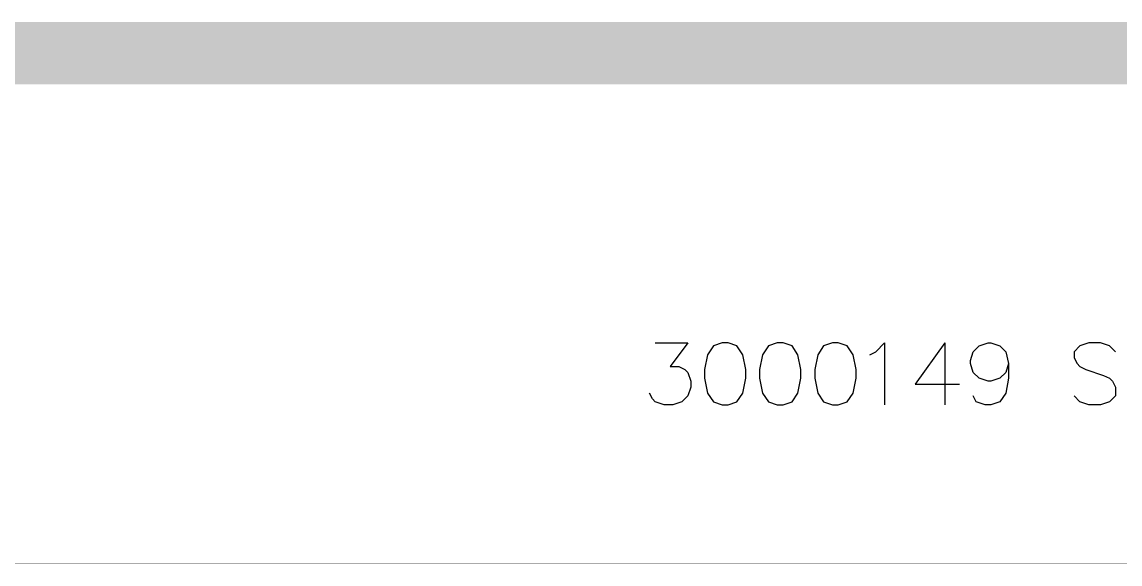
# Model space of a CAD drawing. Header units: millimetres. Extents: x 0 to 775, y 25 to 939.
# Drawn here: x 170.22 to 198.38, y 25.4 to 39.29 of the extents above; entities that cross this region are included whole.
import ezdxf

# ---------------------------------------------------------------- set-up
doc = ezdxf.new("R2010")
doc.units = ezdxf.units.MM
doc.layers.add('Mechanical3', color=76, linetype='Continuous')
doc.layers.add('TopLayer', color=1, linetype='Continuous')

msp = doc.modelspace()

# ---------------------------------------------------------------- linework, layer by layer
at = {"layer": 'Mechanical3', "const_width": 0.01}
msp.add_lwpolyline([(25.4, 25.4), (309.9, 25.4)], dxfattribs=at)
at = {"layer": 'TopLayer'}
for p, q in [((186.466, 31.061), (187.297, 31.061)), ((187.297, 31.061), (186.844, 30.457)), ((187.955, 30.986), (187.804, 30.759)), ((188.182, 31.061), (187.955, 30.986)), ((188.333, 31.061), (188.182, 31.061)), ((188.559, 30.986), (188.333, 31.061)), ((188.711, 30.759), (188.559, 30.986)), ((189.368, 30.986), (189.217, 30.759)), ((189.595, 31.061), (189.368, 30.986)), ((189.746, 31.061), (189.595, 31.061)), ((189.973, 30.986), (189.746, 31.061)), ((190.124, 30.759), (189.973, 30.986)), ((190.781, 30.986), (190.63, 30.759)), ((191.008, 31.061), (190.781, 30.986)), ((191.159, 31.061), (191.008, 31.061)), ((191.386, 30.986), (191.159, 31.061)), ((191.537, 30.759), (191.386, 30.986)), ((192.119, 30.834), (192.346, 31.061)), ((192.346, 31.061), (192.346, 29.474)), ((193.888, 31.061), (193.132, 30.003)), ((193.888, 31.061), (193.888, 29.474)), ((194.621, 30.834), (194.772, 30.986)), ((194.772, 30.986), (194.999, 31.061)), ((194.999, 31.061), (195.074, 31.061)), ((195.074, 31.061), (195.301, 30.986)), ((195.301, 30.986), (195.452, 30.834)), ((197.357, 30.986), (197.206, 30.834)), ((197.584, 31.061), (197.357, 30.986)), ((197.886, 31.061), (197.584, 31.061)), ((198.113, 30.986), (197.886, 31.061)), ((198.264, 30.834), (198.113, 30.986)), ((187.804, 30.759), (187.728, 30.381)), ((188.786, 30.381), (188.711, 30.759)), ((189.217, 30.759), (189.141, 30.381)), ((190.199, 30.381), (190.124, 30.759)), ((190.63, 30.759), (190.555, 30.381)), ((191.613, 30.381), (191.537, 30.759)), ((191.968, 30.759), (192.119, 30.834)), ((194.545, 30.608), (194.621, 30.834)), ((195.452, 30.834), (195.528, 30.532)), ((197.206, 30.834), (197.206, 30.683)), ((186.844, 30.457), (187.071, 30.457)), ((187.071, 30.457), (187.222, 30.381)), ((194.545, 30.532), (194.545, 30.608)), ((194.621, 30.305), (194.545, 30.532)), ((195.528, 30.532), (195.452, 30.305)), ((195.528, 30.532), (195.528, 30.154)), ((197.206, 30.683), (197.281, 30.532)), ((197.281, 30.532), (197.357, 30.457)), ((197.357, 30.457), (197.508, 30.381)), ((187.222, 30.381), (187.297, 30.305)), ((187.297, 30.305), (187.373, 30.079)), ((187.728, 30.381), (187.728, 30.154)), ((187.728, 30.154), (187.804, 29.776)), ((188.711, 29.776), (188.786, 30.154)), ((188.786, 30.154), (188.786, 30.381)), ((189.141, 30.381), (189.141, 30.154)), ((189.141, 30.154), (189.217, 29.776)), ((190.124, 29.776), (190.199, 30.154)), ((190.199, 30.154), (190.199, 30.381)), ((190.555, 30.381), (190.555, 30.154)), ((190.555, 30.154), (190.63, 29.776)), ((191.537, 29.776), (191.613, 30.154)), ((191.613, 30.154), (191.613, 30.381)), ((194.772, 30.154), (194.621, 30.305)), ((194.999, 30.079), (194.772, 30.154)), ((195.301, 30.154), (195.074, 30.079)), ((195.452, 30.305), (195.301, 30.154)), ((195.528, 30.154), (195.452, 29.776)), ((197.508, 30.381), (197.961, 30.23)), ((197.961, 30.23), (198.113, 30.154)), ((198.113, 30.154), (198.188, 30.079)), ((187.373, 29.927), (187.297, 29.701)), ((187.373, 30.079), (187.373, 29.927)), ((193.132, 30.003), (194.266, 30.003)), ((195.074, 30.079), (194.999, 30.079)), ((198.188, 30.079), (198.264, 29.927)), ((198.264, 29.927), (198.264, 29.701)), ((186.39, 29.625), (186.315, 29.776)), ((186.466, 29.55), (186.39, 29.625)), ((187.297, 29.701), (187.146, 29.55)), ((187.804, 29.776), (187.955, 29.55)), ((188.559, 29.55), (188.711, 29.776)), ((189.217, 29.776), (189.368, 29.55)), ((189.973, 29.55), (190.124, 29.776)), ((190.63, 29.776), (190.781, 29.55)), ((191.386, 29.55), (191.537, 29.776)), ((194.696, 29.55), (194.621, 29.701)), ((195.452, 29.776), (195.301, 29.55)), ((197.357, 29.55), (197.206, 29.701)), ((198.264, 29.701), (198.113, 29.55)), ((186.693, 29.474), (186.466, 29.55)), ((186.919, 29.474), (186.693, 29.474)), ((187.146, 29.55), (186.919, 29.474)), ((187.955, 29.55), (188.182, 29.474)), ((188.182, 29.474), (188.333, 29.474)), ((188.333, 29.474), (188.559, 29.55)), ((189.368, 29.55), (189.595, 29.474)), ((189.595, 29.474), (189.746, 29.474)), ((189.746, 29.474), (189.973, 29.55)), ((190.781, 29.55), (191.008, 29.474)), ((191.008, 29.474), (191.159, 29.474)), ((191.159, 29.474), (191.386, 29.55)), ((194.923, 29.474), (194.696, 29.55)), ((195.074, 29.474), (194.923, 29.474)), ((195.301, 29.55), (195.074, 29.474)), ((197.584, 29.474), (197.357, 29.55)), ((197.886, 29.474), (197.584, 29.474)), ((198.113, 29.55), (197.886, 29.474))]:
    msp.add_line(p, q, dxfattribs=at)
at = {"layer": 'TopLayer', "const_width": 1.6}
msp.add_lwpolyline([(142.215, 38.486), (242.699, 38.486)], dxfattribs=at)

doc.saveas('drawing.dxf')
